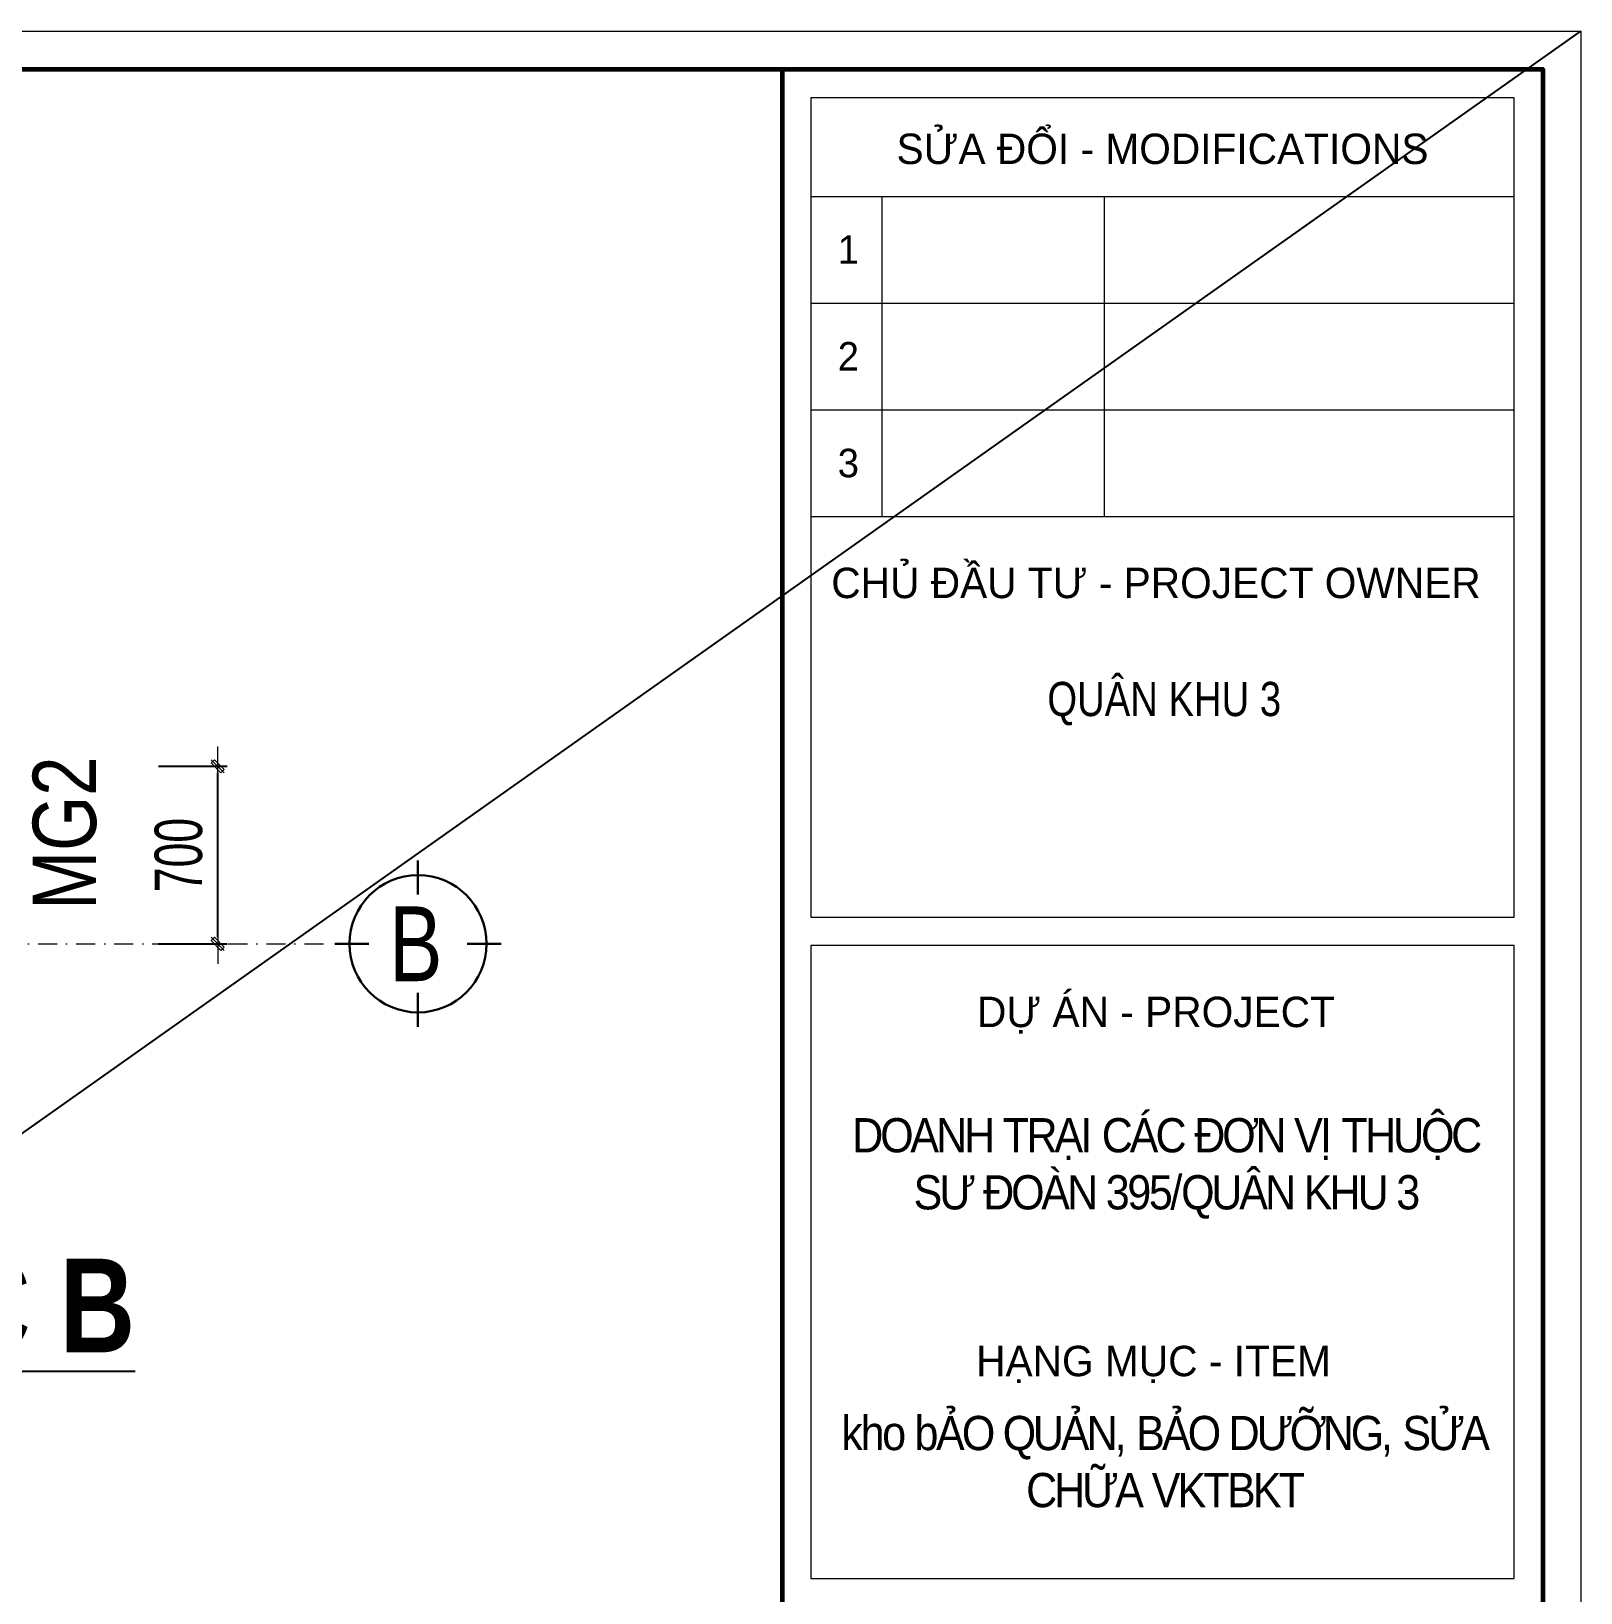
# Model space of a CAD drawing. Header units: millimetres. Extents: x -211129 to 461116, y -574633 to 115.
# Drawn here: x -107560 to -99409, y -539905 to -531691 of the extents above; entities that cross this region are included whole.
import ezdxf
from ezdxf.enums import TextEntityAlignment as Align

# ---------------------------------------------------------------- set-up
doc = ezdxf.new("R2010")
doc.units = ezdxf.units.MM
doc.header["$MEASUREMENT"] = 0
doc.header["$PDMODE"] = 32
doc.linetypes.add('DASHDOT', pattern=[1, 0.5, -0.25, 0, -0.25])
doc.layers.get('Defpoints').update_dxf_attribs({"color": 1})
for name, color, linetype, lineweight in [('08. Net Text', 3, 'Continuous', 13), ('Khungten_LCDI', 7, 'Continuous', 5), ('LC Dim', 8, 'Continuous', 18), ('LC Net thay', 63, 'Continuous', 25), ('LC Net truc', 79, 'DASHDOT', 13), ('LC Text1', 3, 'Continuous', 20), ('LC Text2', 7, 'Continuous', 25)]:
    doc.layers.add(name, color=color, linetype=linetype, lineweight=lineweight)
doc.layers.add('KCS_Plotter', color=11, linetype='Continuous', plot=False)
doc.styles.add('EG 1', font='VHAVANB.TTF')
doc.styles.add('HOATBIF', font='hoatbif.shx', dxfattribs={"width": 0.7})
doc.styles.add('Khungten', font='VHAVAN.TTF', dxfattribs={"width": 0.9, "height": 5000})
doc.styles.add('LC 1', font='VHAVANB.TTF')
doc.styles.add('LC3', font='VHARIALB.TTF', dxfattribs={"width": 0.8})
doc.styles.add('T2', font='VHARIAL.TTF', dxfattribs={"width": 0.8})
doc.styles.add('Tahoma', font='tahoma.ttf')
doc.styles.add('Text Khung Ten', font='VHAVAN.TTF')
doc.styles.add('Title', font='VHBLACK.TTF', dxfattribs={"width": 0.8})
doc.dimstyles.new('1-110', dxfattribs={"dimscale": 110, "dimtxt": 2.5, "dimasz": 0.35, "dimexe": 0.5, "dimexo": 1, "dimgap": 0.8, "dimtad": 1, "dimdec": 0, "dimzin": 0, "dimdsep": 46, "dimtxsty": 'HOATBIF', "dimblk1": 'DOT', "dimblk2": 'DOT', "dimsah": 1, "dimcen": -1, "dimdle": 1, "dimclrd": 256, "dimclre": 256, "dimclrt": 4, "dimadec": 3, "dimazin": 2, "dimtfac": 0.333333, "dimtdec": 0, "dimtix": 1, "dimtmove": 2, "dimatfit": 3, "dimldrblk": 'DOT', "dimfxl": 1, "dimtvp": 0.833333, "dimtolj": 1, "dimtzin": 0, "dimarcsym": 0})

# ---------------------------------------------------------------- blocks, each defined once
blk = doc.blocks.new('lcdi fix')
at = {"layer": 'Defpoints', "lineweight": 0}
blk.add_lwpolyline([(-1200, -14850), (-1200, 14850), (40800, 14850), (40800, -14850)], close=True, dxfattribs=at)
at = {"layer": 'Khungten_LCDI', "color": 5, "lineweight": 60}
blk.add_line((36600, 14650), (36600, -14650), dxfattribs=at)
at = {"layer": 'Khungten_LCDI', "color": 5, "lineweight": 25}
blk.add_line((40600, -14650), (40600, 14650), dxfattribs=at)
at = {"layer": 'Khungten_LCDI', "color": 9, "lineweight": 15}
for p, q in [((36750, 13981.3), (40450, 13981.3)), ((37122.7, 13981.3), (37122.7, 12296.8)), ((38292.8, 13981.3), (38292.8, 12296.8)), ((36750, 13419.8), (40450, 13419.8)), ((36750, 12858.3), (40450, 12858.3)), ((36750, 12296.8), (40450, 12296.8))]:
    blk.add_line(p, q, dxfattribs=at)
at = {"layer": 'Khungten_LCDI', "color": 5, "lineweight": 60}
blk.add_lwpolyline([(0, -14650), (0, 14650), (40600, 14650), (40600, -14650)], close=True, dxfattribs=at)
at = {"layer": 'Khungten_LCDI', "color": 9, "lineweight": 15}
for points in [[(36750, 10190.4), (40450, 10190.4), (40450, 14500), (36750, 14500)], [(36750, 6711.5), (40450, 6711.5), (40450, 10040.4), (36750, 10040.4)]]:
    blk.add_lwpolyline(points, close=True, dxfattribs=at)
at = {"color": 7, "style": 'Khungten'}
for s, p in [('söa ®æi - modifications', (38600, 14151.5)), ('chñ ®Çu t\xad - project owner', (38565.6, 11868.2)), ('dù ¸n - project', (38565.6, 9611.8)), ('h¹ng môc - item', (38552.5, 7775.6))]:
    blk.add_text(s, height=160, dxfattribs=at).set_placement(p, align=Align.CENTER)
at = {"color": 4, "char_height": 180, "attachment_point": 5, "style": 'Khungten'}
for s, insert, width in [('{\\f.VnArialH|b0|i0|c0|p34;\\W0.8;qu©n khu 3}', (38609, 11313), 2315.239), ('{\\f.VnArialH|b0|i0|c0|p34;\\W0.9;\\T0.9;doanh tr¹i c¸c ®¬n vÞ thuéc s\xad ®oµn 395/qu©n khu 3}', (38616.6, 8868.3), 3461.975), ('{\\f.VnArialH|b0|i0|c0|p34;\\T0.9;kho b\\fArial|b0|i0|c0|p34;ẢO QUẢN, BẢO DƯỠNG, SỬA CHỮA VKTBKT}', (38609, 7325.4), 3712.556)]:
    blk.add_mtext(s, dxfattribs=dict(at, insert=insert, width=width))
at = {"color": 7, "style": 'Khungten', "width": 0.8}
for tag, p in [('REVISION', (39498.8, -10746.3)), ('NGAYHT', (39546.1, -11609.4))]:
    blk.add_attdef(tag, text='', height=200, dxfattribs=at).set_placement(p, align=Align.CENTER)
at = {"layer": '08. Net Text', "color": 7, "style": 'Text Khung Ten'}
blk.add_text('1', height=150, dxfattribs=at).set_placement((36891.7, 13626.8))
at = {"layer": '08. Net Text', "color": 7, "ltscale": 2, "style": 'Text Khung Ten'}
for s, p in [('2', (36891.7, 13065.3)), ('3', (36891.7, 12503.8))]:
    blk.add_text(s, height=150, dxfattribs=at).set_placement(p)
at = {"layer": 'LC Text1', "color": 3, "style": 'LC 1', "width": 1.834006}
for tag, p, p2 in [('TENBANVE1', (36912.7, -8885.8), (40339.1, -8885.8)), ('TENBANVE2', (36912.7, -9562.5), (40339.1, -9562.5))]:
    blk.add_attdef(tag, text='', height=250, dxfattribs=at).set_placement(p, p2, align=Align.FIT)
at = {"layer": 'LC Text1', "style": 'Title', "width": 0.7}
blk.add_attdef('SOBANVE', text='', height=250, dxfattribs=at).set_placement((39562, -13896.2), align=Align.CENTER)
blk = doc.blocks.new('KyHieu TrucDinhVi')
at = {"color": 7, "lineweight": 30}
for p, q in [((0, 2.364), (0, 4)), ((-2.364, 0), (-4, 0)), ((2.364, 0), (4, 0)), ((0, -2.364), (0, -4))]:
    blk.add_line(p, q, dxfattribs=at)
blk.add_circle((0, 0), 3.3, dxfattribs=at)
at = {"ltscale": 20, "style": 'Tahoma'}
blk.add_attdef('AA', text='', height=3, dxfattribs=at).set_placement((0, 0), align=Align.MIDDLE_CENTER)
blk = doc.blocks.new('TIEUDE1')
at = {"layer": 'LC Text2', "color": 7, "style": 'LC 1'}
blk.add_attdef('TIªU§Ò', text='', height=5, dxfattribs=at).set_placement((0, 0), align=Align.BOTTOM_CENTER)
blk.add_attdef('TL', text='', height=3, dxfattribs=at).set_placement((0, -2), align=Align.TOP_CENTER)
blk = doc.blocks.new('DOT')
at = {"layer": 'LC Dim'}
blk.add_line((-3, 0), (3, 0), dxfattribs=at)
at = {"layer": 'LC Dim', "color": 4}
blk.add_line((-1, -1), (1, 1), dxfattribs=at)
blk.add_lwpolyline([(0.5, 1), (-1, -0.5), (-0.5, -1), (1, 0.5)], close=True, dxfattribs=at)
blk = doc.blocks.new('*D1215')
at = {"layer": 'Defpoints', "color": 0, "ltscale": 2, "transparency": 16777216}
for p in [(-106990.9, -535557.7), (-106579.4, -535557.7), (-106990.9, -536491)]:
    blk.add_point(p, dxfattribs=at)
at = {"layer": 'LC Dim', "lineweight": -2, "ltscale": 2, "transparency": 16777216}
for p, q in [((-106890.9, -535557.7), (-106529.4, -535557.7)), ((-106579.4, -536456), (-106579.4, -535592.7)), ((-106890.9, -536491), (-106529.4, -536491))]:
    blk.add_line(p, q, dxfattribs=at)
at = {"layer": 'LC Dim', "lineweight": -2, "ltscale": 2, "transparency": 16777216, "xscale": 35, "yscale": 35, "zscale": 35}
for p, rotation in [((-106579.4, -535557.7), 90), ((-106579.4, -536491), 270)]:
    blk.add_blockref('DOT', p, dxfattribs=dict(at, rotation=rotation))
at = {"layer": 'LC Dim', "color": 4, "ltscale": 2, "transparency": 16777216, "insert": (-106784.4, -536024.3), "char_height": 250, "attachment_point": 5, "rotation": 90, "style": 'HOATBIF'}
blk.add_mtext('\\A1;700', dxfattribs=at)
blk = doc.blocks.new('_Dot')
at = {"color": 0, "linetype": 'ByBlock', "lineweight": -2}
blk.add_line((-0.5, 0), (-1, 0), dxfattribs=at)
at = {"color": 0, "linetype": 'ByBlock', "const_width": 0.5}
blk.add_lwpolyline([(-0.25, 0, 1), (0.25, 0, 1)], format="xyb", close=True, dxfattribs=at)

msp = doc.modelspace()

# ---------------------------------------------------------------- linework, layer by layer
at = {"layer": 'KCS_Plotter', "ltscale": 250}
msp.add_line((-141409.4, -561391.2), (-99409.4, -531691.2), dxfattribs=at)
at = {"layer": 'LC Net truc', "ltscale": 200}
msp.add_line((-119930, -536491), (-105963, -536491), dxfattribs=at)

# ---------------------------------------------------------------- block references
at = {"layer": 'LC Net thay'}
msp.add_blockref('lcdi fix', (-140209.4, -546541.2), dxfattribs=at)
at = {"layer": 'LC Text1'}
ref = msp.add_blockref('KyHieu TrucDinhVi', (-105525.7, -536491), dxfattribs=dict(at, xscale=109.3333333333333, yscale=109.3333333333333, zscale=109.3333333333333))
ref.add_attrib('AA', 'b', dxfattribs={"layer": '0', "ltscale": 20, "height": 393.6, "style": 'EG 1', "width": 0.8}).set_placement((-105537.5, -536491), align=Align.MIDDLE_CENTER)
at = {"layer": 'LC Text2'}
ref = msp.add_blockref('TIEUDE1', (-112699.8, -538787.7), dxfattribs=dict(at, xscale=100.0000000001919, yscale=100.0000000001919, zscale=100.0000000001919))
ref.add_attrib('TIªU§Ò', '%%UmÆt b»ng kÕt cÊu mãng s¶nh trôc b', dxfattribs={"color": 7, "height": 492.441, "style": 'LC3', "width": 0.8}).set_placement((-112699.8, -538787.7), align=Align.BOTTOM_CENTER)

# ---------------------------------------------------------------- texts
at = {"layer": 'LC Text2', "style": 'T2', "width": 0.8}
msp.add_text('mg2', height=333.33, rotation=90, dxfattribs=at).set_placement((-107218.8, -536313))

# ---------------------------------------------------------------- dimensions: what is measured, and where the dimension line sits
at = {"layer": 'LC Dim', "ltscale": 2}
dim = msp.add_linear_dim(base=(-106579.4, -535557.7), p1=(-106990.9, -536491), p2=(-106990.9, -535557.7), angle=90, dimstyle='1-110', override={"dimscale": 100, "dimlfac": 0.75}, dxfattribs=at)
dim.commit()
dim.dimension.update_dxf_attribs({"geometry": '*D1215', "text_midpoint": (-106784.4, -536024.3)})

doc.saveas('drawing.dxf')
